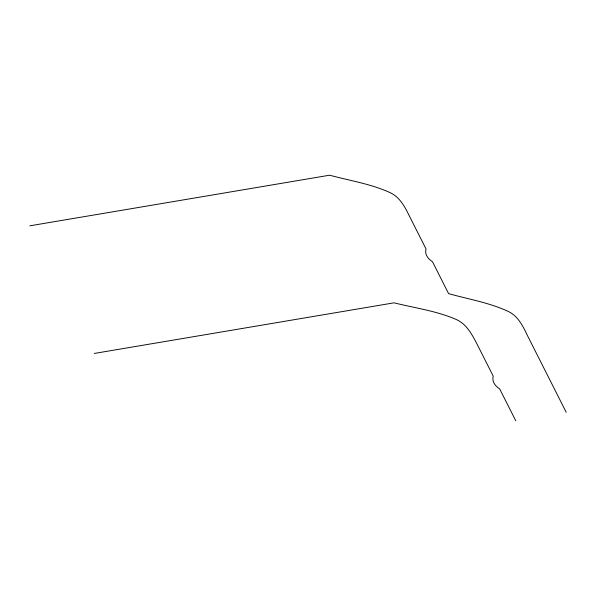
<?xml version="1.0" encoding="UTF-8"?>
<svg xmlns="http://www.w3.org/2000/svg" width="596" height="596" viewBox="0 0 596 596"><rect width="100%" height="100%" fill="white"/><g stroke="black" fill="none" stroke-linecap="round" stroke-linejoin="round"><path stroke-width="0.89" d="M29.8 225.824L329.61 175.209C349.867 180.67 371.003 183.903 390.201 192.679C400.221 197.328 405.287 207.654 409.906 217.056L426.021 248.964C424.456 254.462 428.092 258.925 432.473 261.726L448.587 293.627C468.575 299.229 489.45 302.641 508.358 311.499C518.2 316.163 523.087 326.385 527.52 335.704L566.2 412.276M94.265 353.45L394.075 302.828C414.868 308.013 436.533 310.896 456.298 319.508C466.698 324.12 472.114 334.647 477.098 344.22L493.212 376.121C491.67 381.619 495.298 386.081 499.664 388.883L515.778 420.791"/></g></svg>
